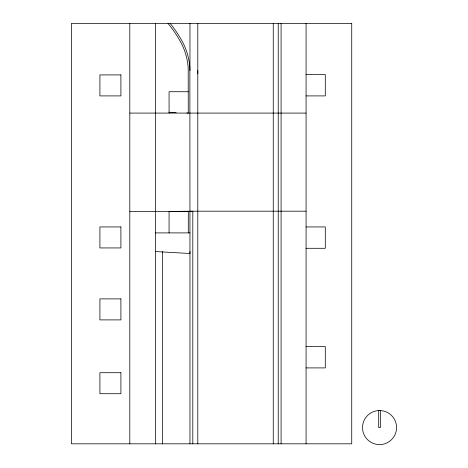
<?xml version="1.0" encoding="UTF-8"?>
<svg xmlns="http://www.w3.org/2000/svg" width="468" height="468" viewBox="0 0 468 468"><rect width="100%" height="100%" fill="white"/><g stroke="black" fill="none" stroke-linecap="round" stroke-linejoin="round"><path stroke-width="0.7" d="M170.147 23.4A123.78 123.78 0 0 1 181.742 40.517A64.362 64.362 0 0 1 189.868 68.059L189.961 253.498L155.434 251.544M197.794 73.85L197.794 70.533M189.973 211.279L192.816 211.244M155.434 232.9L189.967 232.9M306.072 74.552L325.295 74.552L325.295 95.905L306.072 95.905M188.294 91.734L169.071 91.734L169.071 113.086M129.806 113.086L306.072 113.086M306.072 211.185L197.794 211.185L129.806 211.694M306.072 226.939L325.295 226.939L325.295 248.292L306.072 248.292M306.072 346.554L325.295 346.554L325.295 367.906L306.072 367.906M169.071 112.256L176.179 112.566M186.843 113.028L188.265 113.086L188.194 68.164A62.706 62.706 0 0 0 180.279 41.324A122.101 122.101 0 0 0 168.843 24.441L168.012 23.4M380.396 410.6L380.396 427.571L378.688 427.571L378.688 410.6M306.072 23.4L306.072 443.816M281.087 23.4L281.087 443.816M278.238 23.4L278.238 443.816M273.253 23.4L273.253 443.816M197.794 23.4L197.794 443.816M192.81 211.185L192.81 443.816M189.961 23.4L189.961 70.533M189.961 251.544L189.961 443.816M188.294 232.906L188.294 211.296L169.071 211.548L169.071 232.906M162.554 251.544L162.554 443.816M155.434 23.4L155.434 443.816M129.806 23.4L129.806 443.816M379.542 410.547L377.319 410.693A17.029 17.029 0 0 0 365.18 436.72A17.029 17.029 0 0 0 393.904 436.72A17.029 17.029 0 0 0 381.765 410.693L379.542 410.547M351.731 23.4L71.428 23.4L71.428 443.816L351.731 443.816L351.731 23.4M120.908 74.909L99.906 74.909L99.906 95.905L120.908 95.905L120.908 74.909M120.908 226.939L99.906 226.939L99.906 247.941L120.908 247.941L120.908 226.939M120.908 298.894L99.906 298.894L99.906 319.896L120.908 319.896L120.908 298.894M120.908 372.715L99.906 372.715L99.906 393.717L120.908 393.717L120.908 372.715"/></g></svg>
